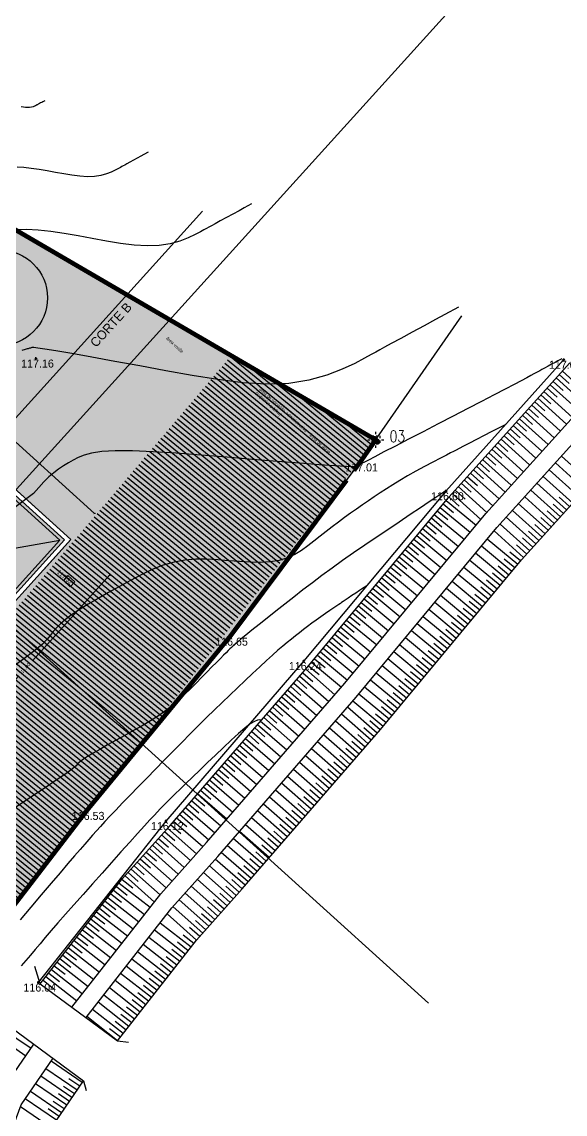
# Model space of a CAD drawing. Extents: x -196763 to -87623, y -65703 to -55832.
# Drawn here: x -87717.51 to -87693.76, y -65540.41 to -65492.65 of the extents above; entities that cross this region are included whole.
import ezdxf
from ezdxf.enums import TextEntityAlignment as Align

# ---------------------------------------------------------------- set-up
doc = ezdxf.new("R2010")
doc.units = 0
doc.header["$MEASUREMENT"] = 0
doc.header["$PDMODE"] = 34
doc.header["$PDSIZE"] = 0.05
doc.linetypes.add('ACAD_ISO04W100', pattern=[30, 24, -3, 0, -3])
doc.linetypes.add('DASHED', pattern=[70, 50, -20])
for name, color, linetype in [('.Legendas', 7, 'Continuous'), ('0_coordinates', 1, 'Continuous'), ('0_PROP.aux.cotas', 30, 'Continuous'), ('0_pROP.aux.legenda', 7, 'Continuous'), ('0_PROP.corte', 10, 'Continuous'), ('0_PROP.trama', 251, 'Continuous'), ('0_PROP.vista1', 251, 'Continuous'), ('0_PROP.vista4', 140, 'Continuous'), ('0_PROPfinal', 4, 'Continuous'), ('0_tramas piso0', 7, 'Continuous'), ('CV', 8, 'Continuous'), ('CVD', 6, 'Continuous'), ('LEVTP_BERMA', 6, 'Continuous'), ('LEVTP_MURO', 1, 'Continuous'), ('LEVTP_RIBEIRA', 8, 'Continuous'), ('POINTS', 2, 'Continuous'), ('Z', 1, 'Continuous')]:
    doc.layers.add(name, color=color, linetype=linetype)
doc.layers.add('0_Limites_Terreno', color=30, linetype='DASHED', lineweight=35)
doc.styles.add('coordinates', font='romans', dxfattribs={"width": 0.8})
doc.styles.add('creativespace', font='GOTHIC.TTF')
doc.dimstyles.new('creativespace', dxfattribs={"dimtxt": 0.15, "dimasz": 0.05, "dimexe": 0.05, "dimexo": 0.05, "dimgap": 0.2, "dimtad": 0, "dimtoh": 1, "dimzin": 1, "dimtxsty": 'creativespace', "dimblk": 'OBLIQUE', "dimcen": 0, "dimclrd": 251, "dimclre": 256, "dimclrt": 30, "dimazin": 3, "dimtfac": 1, "dimtmove": 0, "dimatfit": 3, "dimldrblk": 'OBLIQUE', "dimfxl": 1, "dimlwd": -1, "dimlwe": -1, "dimarcsym": 0})

# ---------------------------------------------------------------- blocks, each defined once
blk = doc.blocks.new('_Oblique')
at = {"color": 0, "linetype": 'ByBlock', "lineweight": -2}
blk.add_line((-0.5, -0.5), (0.5, 0.5), dxfattribs=at)
blk = doc.blocks.new('*D211')
at = {"layer": '0_PROP.aux.cotas', "color": 251, "transparency": 16777216}
for p, q in [((-87727.312, -65502.401), (-87721.152, -65507.975)), ((-87714.336, -65514.142), (-87720.496, -65508.568))]:
    blk.add_line(p, q, dxfattribs=at)
at = {"layer": 'DEFPOINTS', "color": 0, "transparency": 16777216}
for p in [(-87727.312, -65502.401), (-87714.336, -65514.142), (-87714.336, -65514.142)]:
    blk.add_point(p, dxfattribs=at)
at = {"layer": '0_PROP.aux.cotas', "color": 251, "transparency": 16777216, "xscale": 0.05, "yscale": 0.05, "zscale": 0.05}
for p, rotation in [((-87727.312, -65502.401), 137.856957847918), ((-87714.336, -65514.142), 317.856957847918)]:
    blk.add_blockref('_Oblique', p, dxfattribs=dict(at, rotation=rotation))
at = {"layer": '0_PROP.aux.cotas', "color": 30, "transparency": 16777216, "insert": (-87720.824, -65508.271), "char_height": 0.15, "attachment_point": 5, "rotation": 317.857, "style": 'creativespace'}
blk.add_mtext('17,50', dxfattribs=at)
blk = doc.blocks.new('*D213')
at = {"layer": '0_PROP.aux.cotas', "color": 251, "transparency": 16777216}
for p, q in [((-87713.661, -65516.833), (-87717.054, -65520.582)), ((-87721.041, -65524.988), (-87717.647, -65521.238))]:
    blk.add_line(p, q, dxfattribs=at)
at = {"layer": 'DEFPOINTS', "color": 0, "transparency": 16777216}
for p in [(-87713.661, -65516.833), (-87721.041, -65524.988), (-87721.041, -65524.988)]:
    blk.add_point(p, dxfattribs=at)
at = {"layer": '0_PROP.aux.cotas', "color": 251, "transparency": 16777216, "xscale": 0.05, "yscale": 0.05, "zscale": 0.05}
for p, rotation in [((-87713.661, -65516.833), 47.85695784791795), ((-87721.041, -65524.988), 227.856957847918)]:
    blk.add_blockref('_Oblique', p, dxfattribs=dict(at, rotation=rotation))
at = {"layer": '0_PROP.aux.cotas', "color": 30, "transparency": 16777216, "insert": (-87717.351, -65520.91), "char_height": 0.15, "attachment_point": 5, "rotation": 47.857, "style": 'creativespace'}
blk.add_mtext('11,00', dxfattribs=at)
blk = doc.blocks.new('mk_02')
at = {"linetype": 'ACAD_ISO04W100', "ltscale": 0.001}
for points in [[(-0.25, 0.25), (0, 0.25), (0, 0), (-0.25, 0)], [(0.25, -0.25), (0, -0.25), (0, 0), (0.25, 0)]]:
    blk.add_hatch(color=9, dxfattribs=at).paths.add_polyline_path(points)
for p, q in [((-0.5, 0), (0.5, 0)), ((-0.25, 0.25), (0.25, 0.25)), ((-0.25, 0.25), (-0.25, -0.25)), ((0, -0.5), (0, 0.5)), ((0.25, 0.25), (0.25, -0.25)), ((-0.25, -0.25), (0.25, -0.25))]:
    blk.add_line(p, q, dxfattribs=at)

msp = doc.modelspace()

# ---------------------------------------------------------------- hatches: boundary and pattern name
at = {"layer": '0_PROP.trama', "linetype": 'Continuous', "transparency": 33554523}
h = msp.add_hatch(dxfattribs=at)
h.set_pattern_fill('ANSI36', scale=0.2, angle=90)
h.set_pattern_definition([(92.856958, (-87993.432527, -65789.233582), (-0.0271495435, 0.0424495558), [0.0625, -0.0125, 0, -0.0125])])
h.paths.add_polyline_path([(-87715.678, -65515.28), (-87718.485, -65512.739), (-87721.244, -65514.226), (-87720.907, -65514.531), (-87721.78, -65515.495), (-87722.744, -65514.622), (-87721.871, -65513.659), (-87721.244, -65514.226), (-87718.485, -65512.739), (-87728.333, -65503.827), (-87733.768, -65509.833), (-87726.067, -65516.802), (-87724.717, -65516.874), (-87724.753, -65516.842), (-87723.88, -65515.878), (-87722.916, -65516.751), (-87723.789, -65517.715), (-87724.717, -65516.874), (-87726.067, -65516.802), (-87725.775, -65517.066), (-87727.452, -65518.919), (-87722.766, -65523.159)])

# ---------------------------------------------------------------- linework, layer by layer
at = {"layer": '0_Limites_Terreno', "ltscale": 0.02, "const_width": 0.2, "flags": 128}
msp.add_lwpolyline([(-87714.683, -65527.143), (-87708.414, -65519.526), (-87702.728, -65511.908), (-87702.047, -65510.928), (-87733.16, -65492.785), (-87757.787, -65524.906), (-87758.677, -65526.021), (-87754.184, -65530.984), (-87752.212, -65533.617), (-87749.225, -65537.03), (-87746.751, -65539.321), (-87744.372, -65541.245), (-87739.479, -65544.765), (-87733.993, -65548.35), (-87732.689, -65549.202), (-87731.442, -65548.788), (-87729.07, -65546.073), (-87725.06, -65541.472), (-87720.474, -65534.69)], close=True, dxfattribs=at)
at = {"layer": '0_PROP.aux.cotas'}
msp.add_lwpolyline([(-87715.502, -65516.855), (-87715.699, -65517.073), (-87715.402, -65517.348), (-87715.204, -65517.13)], close=True, dxfattribs=at)
at = {"layer": '0_PROP.corte'}
msp.add_lwpolyline([(-87716.54, -65516.577), (-87715.372, -65515.287), (-87718.997, -65512.006)], dxfattribs=at)
at = {"layer": '0_PROP.vista1', "linetype": 'Continuous'}
msp.add_lwpolyline([(-87728.347, -65503.545), (-87715.372, -65515.287), (-87722.752, -65523.442), (-87727.734, -65518.933), (-87726.058, -65517.08), (-87734.05, -65509.847), (-87728.347, -65503.545)], dxfattribs=at)
at = {"layer": '0_PROP.vista4', "linetype": 'Continuous'}
msp.add_line((-87725.579, -65517.056), (-87715.851, -65515.311), dxfattribs=at)
for points in [[(-87728.333, -65503.827), (-87715.655, -65515.301), (-87722.766, -65523.159), (-87727.452, -65518.919), (-87725.775, -65517.066), (-87733.768, -65509.833)], [(-87728.323, -65504.024), (-87715.851, -65515.311), (-87722.776, -65522.963), (-87727.256, -65518.909), (-87725.579, -65517.056), (-87733.571, -65509.823)]]:
    msp.add_lwpolyline(points, close=True, dxfattribs=at)
at = {"layer": 'CV', "linetype": 'Continuous'}
for points in [[(-87711.993, -65498.357, 0), (-87712.179, -65498.458, 0), (-87712.31, -65498.529, 0), (-87712.468, -65498.615, 0), (-87712.635, -65498.706, 0), (-87712.792, -65498.792, 0), (-87712.923, -65498.863, 0), (-87712.923, -65498.863, 0), (-87713.016, -65498.913, 0), (-87713.081, -65498.949, 0), (-87713.138, -65498.979, 0), (-87713.203, -65499.015, 0), (-87713.295, -65499.065, 0), (-87713.295, -65499.065, 0), (-87713.429, -65499.136, 0), (-87713.603, -65499.219, 0), (-87713.816, -65499.301, 0), (-87714.063, -65499.37, 0), (-87714.342, -65499.414, 0), (-87714.342, -65499.414, 0), (-87714.649, -65499.424, 0), (-87714.977, -65499.404, 0), (-87715.323, -65499.361, 0), (-87715.68, -65499.303, 0), (-87716.042, -65499.238, 0), (-87716.042, -65499.238, 0), (-87716.405, -65499.172, 0), (-87716.76, -65499.112, 0), (-87717.101, -65499.061, 0), (-87717.422, -65499.025, 0), (-87717.715, -65499.009, 0)], [(-87707.472, -65500.613, 0), (-87707.792, -65500.787, 0), (-87708.017, -65500.909, 0), (-87708.288, -65501.057, 0), (-87708.575, -65501.212, 0), (-87708.846, -65501.36, 0), (-87709.071, -65501.482, 0), (-87709.071, -65501.482, 0), (-87709.23, -65501.569, 0), (-87709.342, -65501.63, 0), (-87709.439, -65501.683, 0), (-87709.552, -65501.744, 0), (-87709.711, -65501.83, 0), (-87709.711, -65501.83, 0), (-87709.94, -65501.952, 0), (-87710.24, -65502.094, 0), (-87710.606, -65502.235, 0), (-87711.031, -65502.355, 0), (-87711.51, -65502.43, 0), (-87711.51, -65502.43, 0), (-87712.037, -65502.447, 0), (-87712.603, -65502.413, 0), (-87713.197, -65502.339, 0), (-87713.81, -65502.24, 0), (-87714.434, -65502.128, 0), (-87714.434, -65502.128, 0), (-87715.056, -65502.015, 0), (-87715.667, -65501.91, 0), (-87716.254, -65501.823, 0), (-87716.805, -65501.761, 0), (-87717.309, -65501.734, 0), (-87717.309, -65501.734, 0), (-87717.756, -65501.747, 0)], [(-87702.437, -65517.304, 0), (-87702.625, -65517.43, 0), (-87702.757, -65517.518, 0), (-87702.916, -65517.625, 0), (-87703.084, -65517.738, 0), (-87703.243, -65517.845, 0), (-87703.375, -65517.934, 0), (-87703.375, -65517.934, 0), (-87703.468, -65517.996, 0), (-87703.534, -65518.041, 0), (-87703.591, -65518.079, 0), (-87703.657, -65518.123, 0), (-87703.75, -65518.186, 0), (-87703.75, -65518.186, 0), (-87703.883, -65518.275, 0), (-87704.051, -65518.389, 0), (-87704.241, -65518.519, 0), (-87704.443, -65518.659, 0), (-87704.645, -65518.804, 0), (-87704.645, -65518.804, 0), (-87704.84, -65518.946, 0), (-87705.026, -65519.087, 0), (-87705.206, -65519.225, 0), (-87705.383, -65519.363, 0), (-87705.557, -65519.5, 0), (-87705.557, -65519.5, 0), (-87705.731, -65519.638, 0), (-87705.913, -65519.783, 0), (-87706.106, -65519.943, 0), (-87706.319, -65520.124, 0), (-87706.557, -65520.334, 0), (-87706.557, -65520.334, 0), (-87706.825, -65520.578, 0), (-87707.118, -65520.851, 0), (-87707.431, -65521.146, 0), (-87707.755, -65521.455, 0), (-87708.087, -65521.771, 0), (-87708.087, -65521.771, 0), (-87708.419, -65522.089, 0), (-87708.754, -65522.41, 0), (-87709.093, -65522.737, 0), (-87709.438, -65523.073, 0), (-87709.791, -65523.421, 0), (-87709.791, -65523.421, 0), (-87710.155, -65523.783, 0), (-87710.526, -65524.157, 0), (-87710.904, -65524.54, 0), (-87711.286, -65524.929, 0), (-87711.67, -65525.321, 0), (-87711.67, -65525.321, 0), (-87712.053, -65525.712, 0), (-87712.428, -65526.095, 0), (-87712.784, -65526.462, 0), (-87713.115, -65526.803, 0), (-87713.41, -65527.111, 0), (-87713.41, -65527.111, 0), (-87713.665, -65527.381, 0), (-87713.884, -65527.618, 0), (-87714.077, -65527.83, 0), (-87714.252, -65528.025, 0), (-87714.419, -65528.212, 0), (-87714.419, -65528.212, 0), (-87714.586, -65528.4, 0), (-87714.766, -65528.602, 0), (-87714.969, -65528.834, 0), (-87715.209, -65529.111, 0), (-87715.497, -65529.447, 0), (-87715.497, -65529.447, 0), (-87715.841, -65529.851, 0), (-87716.234, -65530.314, 0), (-87716.664, -65530.822, 0), (-87717.117, -65531.359, 0), (-87717.583, -65531.911, 0)], [(-87707.05, -65523.194, 0), (-87707.06, -65523.189, 0), (-87707.123, -65523.174, 0), (-87707.216, -65523.184, 0), (-87707.349, -65523.235, 0), (-87707.53, -65523.346, 0), (-87707.53, -65523.346, 0), (-87707.765, -65523.527, 0), (-87708.045, -65523.768, 0), (-87708.36, -65524.056, 0), (-87708.697, -65524.373, 0), (-87709.046, -65524.706, 0), (-87709.046, -65524.706, 0), (-87709.395, -65525.039, 0), (-87709.735, -65525.364, 0), (-87710.055, -65525.671, 0), (-87710.346, -65525.951, 0), (-87710.599, -65526.195, 0), (-87710.599, -65526.195, 0), (-87710.807, -65526.398, 0), (-87710.976, -65526.565, 0), (-87711.117, -65526.706, 0), (-87711.238, -65526.829, 0), (-87711.349, -65526.942, 0), (-87711.349, -65526.942, 0), (-87711.461, -65527.057, 0), (-87711.586, -65527.186, 0), (-87711.735, -65527.344, 0), (-87711.922, -65527.545, 0), (-87712.159, -65527.805, 0), (-87712.159, -65527.805, 0), (-87712.454, -65528.131, 0), (-87712.799, -65528.516, 0), (-87713.181, -65528.944, 0), (-87713.589, -65529.401, 0), (-87714.009, -65529.872, 0), (-87714.009, -65529.872, 0), (-87714.429, -65530.345, 0), (-87714.841, -65530.808, 0), (-87715.235, -65531.252, 0), (-87715.604, -65531.669, 0), (-87715.937, -65532.048, 0), (-87715.937, -65532.048, 0), (-87716.23, -65532.385, 0), (-87716.488, -65532.684, 0), (-87716.72, -65532.956, 0), (-87716.934, -65533.209, 0), (-87717.14, -65533.453, 0), (-87717.14, -65533.453, 0), (-87717.343, -65533.694, 0), (-87717.543, -65533.929, 0)]]:
    msp.add_polyline3d(points, dxfattribs=at)
at = {"layer": 'CVD', "linetype": 'Continuous'}
msp.add_polyline3d([(-87716.515, -65496.101, 0), (-87716.567, -65496.13, 0), (-87716.604, -65496.15, 0), (-87716.648, -65496.174, 0), (-87716.695, -65496.199, 0), (-87716.739, -65496.223, 0), (-87716.776, -65496.243, 0), (-87716.776, -65496.243, 0), (-87716.802, -65496.257, 0), (-87716.82, -65496.267, 0), (-87716.836, -65496.276, 0), (-87716.854, -65496.286, 0), (-87716.88, -65496.3, 0), (-87716.88, -65496.3, 0), (-87716.917, -65496.32, 0), (-87716.967, -65496.343, 0), (-87717.026, -65496.366, 0), (-87717.096, -65496.386, 0), (-87717.174, -65496.398, 0), (-87717.174, -65496.398, 0), (-87717.26, -65496.401, 0), (-87717.352, -65496.395, 0), (-87717.449, -65496.383, 0), (-87717.549, -65496.367, 0)], dxfattribs=at)
msp.add_polyline3d([(-87716.515, -65496.101, 0), (-87716.567, -65496.13, 0), (-87716.604, -65496.15, 0), (-87716.648, -65496.174, 0), (-87716.695, -65496.199, 0), (-87716.739, -65496.223, 0), (-87716.776, -65496.243, 0), (-87716.776, -65496.243, 0), (-87716.802, -65496.257, 0), (-87716.82, -65496.267, 0), (-87716.836, -65496.276, 0), (-87716.854, -65496.286, 0), (-87716.88, -65496.3, 0), (-87716.88, -65496.3, 0), (-87716.917, -65496.32, 0), (-87716.967, -65496.343, 0), (-87717.026, -65496.366, 0), (-87717.096, -65496.386, 0), (-87717.174, -65496.398, 0), (-87717.174, -65496.398, 0), (-87717.26, -65496.401, 0), (-87717.352, -65496.395, 0), (-87717.449, -65496.383, 0), (-87717.549, -65496.367, 0)], dxfattribs=at)
at = {"layer": 'LEVTP_BERMA', "linetype": 'Continuous'}
for p, q in [((-87693.825, -65507.422), (-87698.974, -65513.169)), ((-87714.683, -65527.143), (-87708.414, -65519.526)), ((-87705.192, -65520.592), (-87711.221, -65527.591)), ((-87720.474, -65534.69), (-87714.683, -65527.143)), ((-87711.221, -65527.591), (-87716.796, -65534.648))]:
    msp.add_line(p, q, dxfattribs=at)
at = {"layer": 'LEVTP_MURO', "linetype": 'Continuous'}
for p, q in [((-87716.712, -65534.709), (-87716.942, -65533.956)), ((-87716.712, -65534.709), (-87713.328, -65537.2)), ((-87718.278, -65536.397), (-87714.819, -65538.943)), ((-87713.328, -65537.2), (-87712.854, -65537.254)), ((-87714.819, -65538.943), (-87714.705, -65539.367))]:
    msp.add_line(p, q, dxfattribs=at)
msp.add_circle((-87718.476, -65504.718, 117.582), 2.085, dxfattribs=at)
at = {"layer": 'LEVTP_RIBEIRA', "linetype": 'Continuous'}
for points in [[(-87693.887, -65507.926), (-87692.636, -65509.054)], [(-87694.423, -65508.52), (-87693.172, -65509.648)], [(-87694.289, -65508.371), (-87693.851, -65508.766)], [(-87694.155, -65508.223), (-87692.904, -65509.351)], [(-87694.021, -65508.074), (-87693.583, -65508.469)], [(-87694.825, -65508.965), (-87694.387, -65509.36)], [(-87694.691, -65508.816), (-87693.44, -65509.945)], [(-87694.557, -65508.668), (-87694.119, -65509.063)], [(-87695.227, -65509.41), (-87693.976, -65510.539)], [(-87695.093, -65509.262), (-87694.655, -65509.657)], [(-87694.959, -65509.113), (-87693.708, -65510.242)], [(-87695.629, -65509.856), (-87695.191, -65510.251)], [(-87695.495, -65509.707), (-87694.244, -65510.836)], [(-87695.361, -65509.559), (-87694.923, -65509.954)], [(-87696.031, -65510.301), (-87694.78, -65511.43)], [(-87695.897, -65510.153), (-87695.459, -65510.548)], [(-87695.763, -65510.004), (-87694.512, -65511.133)], [(-87696.567, -65510.895), (-87695.316, -65512.024)], [(-87696.433, -65510.747), (-87695.995, -65511.142)], [(-87696.299, -65510.598), (-87695.048, -65511.727)], [(-87696.165, -65510.45), (-87695.727, -65510.845)], [(-87696.969, -65511.341), (-87696.531, -65511.736)], [(-87696.835, -65511.192), (-87695.584, -65512.321)], [(-87696.701, -65511.044), (-87696.263, -65511.439)], [(-87697.371, -65511.786), (-87696.119, -65512.915)], [(-87697.237, -65511.638), (-87696.799, -65512.033)], [(-87697.103, -65511.489), (-87695.852, -65512.618)], [(-87692.632, -65512.805), (-87693.924, -65511.639)], [(-87697.773, -65512.232), (-87697.335, -65512.627)], [(-87697.639, -65512.083), (-87696.387, -65513.212)], [(-87697.505, -65511.935), (-87697.067, -65512.33)], [(-87693.168, -65513.399), (-87694.46, -65512.233)], [(-87692.9, -65513.102), (-87694.192, -65511.936)], [(-87698.308, -65512.826), (-87697.871, -65513.221)], [(-87698.175, -65512.677), (-87696.923, -65513.806)], [(-87698.041, -65512.529), (-87697.603, -65512.924)], [(-87697.907, -65512.38), (-87696.655, -65513.509)], [(-87693.704, -65513.993), (-87694.996, -65512.827)], [(-87693.436, -65513.696), (-87694.728, -65512.53)], [(-87698.71, -65513.271), (-87697.449, -65514.409)], [(-87698.576, -65513.123), (-87698.137, -65513.519)], [(-87698.442, -65512.974), (-87697.191, -65514.103)], [(-87693.972, -65514.289), (-87695.264, -65513.124)], [(-87699.1, -65513.727), (-87698.641, -65514.108)], [(-87698.973, -65513.573), (-87697.66, -65514.663)], [(-87698.844, -65513.42), (-87698.401, -65513.82)], [(-87694.508, -65514.883), (-87695.8, -65513.718)], [(-87694.24, -65514.586), (-87695.532, -65513.421)], [(-87693.838, -65514.141), (-87694.29, -65513.733)], [(-87693.57, -65513.844), (-87694.022, -65513.436)], [(-87699.484, -65514.189), (-87698.171, -65515.279)], [(-87699.356, -65514.035), (-87698.896, -65514.416)], [(-87699.228, -65513.881), (-87697.915, -65514.971)], [(-87694.776, -65515.18), (-87696.068, -65514.015)], [(-87694.106, -65514.438), (-87694.558, -65514.03)], [(-87699.867, -65514.65), (-87699.407, -65515.032)], [(-87699.739, -65514.496), (-87698.426, -65515.586)], [(-87699.611, -65514.343), (-87699.152, -65514.724)], [(-87695.312, -65515.774), (-87696.604, -65514.609)], [(-87695.044, -65515.477), (-87696.336, -65514.312)], [(-87694.642, -65515.032), (-87695.094, -65514.624)], [(-87694.374, -65514.735), (-87694.826, -65514.327)], [(-87700.25, -65515.112), (-87698.937, -65516.202)], [(-87700.122, -65514.958), (-87699.663, -65515.34)], [(-87699.995, -65514.804), (-87698.682, -65515.894)], [(-87695.58, -65516.071), (-87696.866, -65514.911)], [(-87694.91, -65515.329), (-87695.362, -65514.921)], [(-87700.633, -65515.574), (-87700.174, -65515.955)], [(-87700.506, -65515.42), (-87699.193, -65516.51)], [(-87700.378, -65515.266), (-87699.918, -65515.647)], [(-87696.096, -65516.683), (-87697.422, -65515.582)], [(-87695.84, -65516.375), (-87697.167, -65515.274)], [(-87695.446, -65515.923), (-87695.898, -65515.515)], [(-87695.178, -65515.626), (-87695.63, -65515.218)], [(-87701.017, -65516.035), (-87699.704, -65517.125)], [(-87700.889, -65515.881), (-87700.429, -65516.263)], [(-87700.761, -65515.727), (-87699.448, -65516.817)], [(-87696.351, -65516.991), (-87697.678, -65515.889)], [(-87695.968, -65516.529), (-87696.432, -65516.144)], [(-87695.712, -65516.221), (-87696.177, -65515.836)], [(-87701.4, -65516.497), (-87700.94, -65516.878)], [(-87701.272, -65516.343), (-87699.959, -65517.433)], [(-87701.144, -65516.189), (-87700.685, -65516.571)], [(-87696.862, -65517.606), (-87698.189, -65516.505)], [(-87696.607, -65517.298), (-87697.933, -65516.197)], [(-87696.223, -65516.837), (-87696.688, -65516.451)], [(-87701.911, -65517.112), (-87701.451, -65517.494)], [(-87701.783, -65516.959), (-87700.47, -65518.048)], [(-87701.655, -65516.805), (-87701.196, -65517.186)], [(-87701.528, -65516.651), (-87700.215, -65517.741)], [(-87697.373, -65518.222), (-87698.7, -65517.12)], [(-87697.118, -65517.914), (-87698.444, -65516.813)], [(-87696.734, -65517.452), (-87697.199, -65517.067)], [(-87696.479, -65517.145), (-87696.943, -65516.759)], [(-87702.294, -65517.574), (-87700.981, -65518.664)], [(-87702.166, -65517.42), (-87701.707, -65517.802)], [(-87702.039, -65517.266), (-87700.726, -65518.356)], [(-87697.629, -65518.53), (-87698.955, -65517.428)], [(-87696.99, -65517.76), (-87697.454, -65517.375)], [(-87702.677, -65518.036), (-87702.218, -65518.417)], [(-87702.55, -65517.882), (-87701.237, -65518.972)], [(-87702.422, -65517.728), (-87701.962, -65518.109)], [(-87698.14, -65519.145), (-87699.466, -65518.044)], [(-87697.884, -65518.837), (-87699.211, -65517.736)], [(-87697.501, -65518.376), (-87697.965, -65517.99)], [(-87697.245, -65518.068), (-87697.71, -65517.682)], [(-87703.061, -65518.497), (-87701.748, -65519.587)], [(-87702.933, -65518.343), (-87702.473, -65518.725)], [(-87702.805, -65518.19), (-87701.492, -65519.28)], [(-87698.395, -65519.453), (-87699.722, -65518.351)], [(-87697.756, -65518.683), (-87698.221, -65518.298)], [(-87703.444, -65518.959), (-87702.984, -65519.34)], [(-87703.316, -65518.805), (-87702.003, -65519.895)], [(-87703.188, -65518.651), (-87702.729, -65519.033)], [(-87698.906, -65520.068), (-87700.233, -65518.967)], [(-87698.651, -65519.761), (-87699.977, -65518.659)], [(-87698.267, -65519.299), (-87698.732, -65518.913)], [(-87698.012, -65518.991), (-87698.476, -65518.606)], [(-87703.827, -65519.421), (-87702.514, -65520.511)], [(-87703.699, -65519.267), (-87703.24, -65519.648)], [(-87703.572, -65519.113), (-87702.259, -65520.203)], [(-87699.162, -65520.376), (-87700.488, -65519.275)], [(-87698.523, -65519.607), (-87698.987, -65519.221)], [(-87704.21, -65519.882), (-87703.751, -65520.264)], [(-87704.083, -65519.728), (-87702.77, -65520.818)], [(-87703.955, -65519.575), (-87703.495, -65519.956)], [(-87699.673, -65520.992), (-87700.999, -65519.89)], [(-87699.417, -65520.684), (-87700.744, -65519.583)], [(-87699.034, -65520.222), (-87699.498, -65519.837)], [(-87698.778, -65519.914), (-87699.243, -65519.529)], [(-87704.594, -65520.344), (-87703.281, -65521.434)], [(-87704.466, -65520.19), (-87704.006, -65520.572)], [(-87704.338, -65520.036), (-87703.025, -65521.126)], [(-87699.928, -65521.299), (-87701.255, -65520.198)], [(-87699.545, -65520.838), (-87700.009, -65520.452)], [(-87699.289, -65520.53), (-87699.754, -65520.145)], [(-87704.977, -65520.806), (-87704.52, -65521.185)], [(-87704.849, -65520.652), (-87703.54, -65521.738)], [(-87704.721, -65520.498), (-87704.262, -65520.879)], [(-87700.439, -65521.915), (-87701.766, -65520.814)], [(-87700.184, -65521.607), (-87701.51, -65520.506)], [(-87699.8, -65521.146), (-87700.265, -65520.76)], [(-87705.5, -65521.411), (-87705.053, -65521.8)], [(-87705.369, -65521.26), (-87704.09, -65522.371)], [(-87705.238, -65521.109), (-87704.79, -65521.498)], [(-87705.107, -65520.958), (-87703.828, -65522.069)], [(-87700.695, -65522.223), (-87702.021, -65521.121)], [(-87700.311, -65521.761), (-87700.776, -65521.376)], [(-87700.056, -65521.453), (-87700.52, -65521.068)], [(-87705.894, -65521.864), (-87704.615, -65522.975)], [(-87705.763, -65521.713), (-87705.315, -65522.102)], [(-87705.631, -65521.562), (-87704.353, -65522.673)], [(-87701.206, -65522.838), (-87702.532, -65521.737)], [(-87700.95, -65522.53), (-87702.277, -65521.429)], [(-87700.567, -65522.069), (-87701.031, -65521.683)], [(-87706.287, -65522.316), (-87705.84, -65522.705)], [(-87706.156, -65522.165), (-87704.878, -65523.277)], [(-87706.025, -65522.014), (-87705.577, -65522.403)], [(-87701.717, -65523.454), (-87703.047, -65522.349)], [(-87701.461, -65523.146), (-87702.788, -65522.045)], [(-87701.078, -65522.684), (-87701.542, -65522.299)], [(-87700.822, -65522.377), (-87701.287, -65521.991)], [(-87706.681, -65522.769), (-87705.402, -65523.881)], [(-87706.55, -65522.618), (-87706.102, -65523.007)], [(-87706.419, -65522.467), (-87705.14, -65523.579)], [(-87701.976, -65523.758), (-87703.284, -65522.621)], [(-87701.333, -65522.992), (-87701.798, -65522.607)], [(-87707.075, -65523.222), (-87706.627, -65523.611)], [(-87706.943, -65523.071), (-87705.665, -65524.183)], [(-87706.812, -65522.92), (-87706.365, -65523.309)], [(-87702.501, -65524.362), (-87703.809, -65523.225)], [(-87702.238, -65524.06), (-87703.546, -65522.923)], [(-87701.845, -65523.607), (-87702.302, -65523.21)], [(-87701.589, -65523.3), (-87702.053, -65522.914)], [(-87707.468, -65523.675), (-87706.19, -65524.786)], [(-87707.337, -65523.524), (-87706.89, -65523.913)], [(-87707.206, -65523.373), (-87705.927, -65524.484)], [(-87702.763, -65524.664), (-87704.071, -65523.527)], [(-87702.107, -65523.909), (-87702.565, -65523.511)], [(-87707.993, -65524.279), (-87706.714, -65525.39)], [(-87707.862, -65524.128), (-87707.414, -65524.517)], [(-87707.731, -65523.977), (-87706.452, -65525.088)], [(-87707.599, -65523.826), (-87707.152, -65524.215)], [(-87703.288, -65525.268), (-87704.596, -65524.131)], [(-87703.026, -65524.966), (-87704.333, -65523.829)], [(-87702.632, -65524.513), (-87703.09, -65524.115)], [(-87702.37, -65524.211), (-87702.827, -65523.813)], [(-87708.387, -65524.731), (-87707.939, -65525.12)], [(-87708.256, -65524.581), (-87706.977, -65525.692)], [(-87708.124, -65524.43), (-87707.677, -65524.819)], [(-87703.813, -65525.872), (-87705.121, -65524.735)], [(-87703.55, -65525.57), (-87704.858, -65524.433)], [(-87703.157, -65525.117), (-87703.615, -65524.719)], [(-87702.894, -65524.815), (-87703.352, -65524.417)], [(-87708.78, -65525.184), (-87707.502, -65526.296)], [(-87708.649, -65525.033), (-87708.202, -65525.422)], [(-87708.518, -65524.882), (-87707.239, -65525.994)], [(-87704.075, -65526.173), (-87705.383, -65525.037)], [(-87703.419, -65525.419), (-87703.877, -65525.021)], [(-87709.174, -65525.637), (-87708.726, -65526.026)], [(-87709.043, -65525.486), (-87707.764, -65526.598)], [(-87708.912, -65525.335), (-87708.464, -65525.724)], [(-87704.6, -65526.777), (-87705.908, -65525.64)], [(-87704.338, -65526.475), (-87705.646, -65525.338)], [(-87703.944, -65526.023), (-87704.402, -65525.625)], [(-87703.682, -65525.721), (-87704.139, -65525.323)], [(-87709.568, -65526.09), (-87708.289, -65527.201)], [(-87709.436, -65525.939), (-87708.989, -65526.328)], [(-87709.305, -65525.788), (-87708.027, -65526.9)], [(-87704.863, -65527.079), (-87706.17, -65525.942)], [(-87704.206, -65526.324), (-87704.664, -65525.927)], [(-87709.961, -65526.543), (-87709.514, -65526.932)], [(-87709.83, -65526.392), (-87708.551, -65527.503)], [(-87709.699, -65526.241), (-87709.251, -65526.63)], [(-87705.387, -65527.683), (-87706.695, -65526.546)], [(-87705.125, -65527.381), (-87706.433, -65526.244)], [(-87704.731, -65526.928), (-87705.189, -65526.53)], [(-87704.469, -65526.626), (-87704.927, -65526.228)], [(-87710.486, -65527.147), (-87710.039, -65527.536)], [(-87710.355, -65526.996), (-87709.076, -65528.107)], [(-87710.224, -65526.845), (-87709.776, -65527.234)], [(-87710.092, -65526.694), (-87708.814, -65527.805)], [(-87705.912, -65528.287), (-87707.22, -65527.15)], [(-87705.65, -65527.985), (-87706.958, -65526.848)], [(-87705.256, -65527.532), (-87705.714, -65527.134)], [(-87704.994, -65527.23), (-87705.451, -65526.832)], [(-87710.88, -65527.599), (-87709.603, -65528.709)], [(-87710.748, -65527.448), (-87710.301, -65527.837)], [(-87710.617, -65527.298), (-87709.339, -65528.409)], [(-87706.175, -65528.589), (-87707.482, -65527.452)], [(-87705.519, -65527.834), (-87705.976, -65527.436)], [(-87711.276, -65528.05), (-87710.834, -65528.442)], [(-87711.143, -65527.9), (-87709.881, -65529.022)], [(-87711.011, -65527.75), (-87710.565, -65528.138)], [(-87706.699, -65529.192), (-87708.007, -65528.056)], [(-87706.437, -65528.89), (-87707.745, -65527.754)], [(-87706.043, -65528.438), (-87706.501, -65528.04)], [(-87705.781, -65528.136), (-87706.239, -65527.738)], [(-87711.675, -65528.498), (-87710.412, -65529.62)], [(-87711.542, -65528.349), (-87711.1, -65528.741)], [(-87711.409, -65528.199), (-87710.147, -65529.321)], [(-87706.962, -65529.494), (-87708.27, -65528.357)], [(-87706.306, -65528.74), (-87706.764, -65528.342)], [(-87712.073, -65528.947), (-87711.631, -65529.339)], [(-87711.94, -65528.797), (-87710.678, -65529.919)], [(-87711.808, -65528.648), (-87711.366, -65529.04)], [(-87707.487, -65530.098), (-87708.795, -65528.961)], [(-87707.224, -65529.796), (-87708.532, -65528.659)], [(-87706.831, -65529.343), (-87707.288, -65528.945)], [(-87706.568, -65529.041), (-87707.026, -65528.644)], [(-87712.472, -65529.395), (-87711.209, -65530.517)], [(-87712.339, -65529.246), (-87711.897, -65529.638)], [(-87712.206, -65529.096), (-87710.944, -65530.218)], [(-87707.749, -65530.4), (-87709.058, -65529.262)], [(-87707.093, -65529.645), (-87707.551, -65529.247)], [(-87713.003, -65529.993), (-87711.72, -65531.134)], [(-87712.87, -65529.844), (-87712.424, -65530.24)], [(-87712.738, -65529.694), (-87711.473, -65530.818)], [(-87712.605, -65529.545), (-87712.163, -65529.937)], [(-87708.279, -65530.999), (-87709.577, -65529.846)], [(-87708.013, -65530.7), (-87709.311, -65529.547)], [(-87707.618, -65530.249), (-87708.076, -65529.851)], [(-87707.355, -65529.947), (-87707.813, -65529.549)], [(-87713.381, -65530.459), (-87712.906, -65530.831)], [(-87713.257, -65530.302), (-87711.901, -65531.365)], [(-87713.134, -65530.144), (-87712.659, -65530.517)], [(-87708.81, -65531.597), (-87710.108, -65530.444)], [(-87708.544, -65531.298), (-87709.843, -65530.145)], [(-87708.146, -65530.85), (-87708.6, -65530.446)], [(-87707.88, -65530.551), (-87708.339, -65530.152)], [(-87713.751, -65530.931), (-87712.395, -65531.995)], [(-87713.628, -65530.774), (-87713.153, -65531.146)], [(-87713.504, -65530.617), (-87712.148, -65531.68)], [(-87709.076, -65531.896), (-87710.374, -65530.743)], [(-87708.412, -65531.149), (-87708.866, -65530.745)], [(-87714.121, -65531.404), (-87713.647, -65531.776)], [(-87713.998, -65531.246), (-87712.642, -65532.309)], [(-87713.874, -65531.089), (-87713.4, -65531.461)], [(-87709.607, -65532.495), (-87710.906, -65531.341)], [(-87709.342, -65532.195), (-87710.64, -65531.042)], [(-87708.943, -65531.747), (-87709.397, -65531.343)], [(-87708.677, -65531.448), (-87709.132, -65531.044)], [(-87714.491, -65531.876), (-87713.135, -65532.939)], [(-87714.368, -65531.718), (-87713.893, -65532.091)], [(-87714.245, -65531.561), (-87712.888, -65532.624)], [(-87709.873, -65532.794), (-87711.156, -65531.653)], [(-87709.209, -65532.046), (-87709.663, -65531.642)], [(-87714.862, -65532.348), (-87714.387, -65532.72)], [(-87714.738, -65532.191), (-87713.382, -65533.254)], [(-87714.615, -65532.033), (-87714.14, -65532.405)], [(-87710.367, -65533.423), (-87711.715, -65532.366)], [(-87710.12, -65533.108), (-87711.468, -65532.051)], [(-87709.74, -65532.644), (-87710.192, -65532.242)], [(-87709.474, -65532.345), (-87709.929, -65531.941)], [(-87715.232, -65532.82), (-87713.876, -65533.883)], [(-87715.108, -65532.663), (-87714.634, -65533.035)], [(-87714.985, -65532.505), (-87713.629, -65533.569)], [(-87710.614, -65533.737), (-87711.961, -65532.681)], [(-87709.997, -65532.95), (-87710.469, -65532.581)], [(-87715.602, -65533.293), (-87715.127, -65533.665)], [(-87715.478, -65533.135), (-87714.122, -65534.198)], [(-87715.355, -65532.978), (-87714.88, -65533.35)], [(-87711.107, -65534.367), (-87712.455, -65533.311)], [(-87710.861, -65534.052), (-87712.208, -65532.996)], [(-87710.491, -65533.58), (-87710.962, -65533.21)], [(-87710.244, -65533.265), (-87710.715, -65532.895)], [(-87715.972, -65533.765), (-87714.616, -65534.828)], [(-87715.849, -65533.607), (-87715.374, -65533.979)], [(-87715.725, -65533.45), (-87714.369, -65534.513)], [(-87711.354, -65534.682), (-87712.702, -65533.625)], [(-87710.984, -65534.21), (-87711.456, -65533.84)], [(-87710.737, -65533.895), (-87711.209, -65533.525)], [(-87716.342, -65534.237), (-87715.868, -65534.609)], [(-87716.219, -65534.08), (-87714.863, -65535.143)], [(-87716.095, -65533.922), (-87715.621, -65534.294)], [(-87711.848, -65535.311), (-87713.195, -65534.255)], [(-87711.601, -65534.997), (-87712.949, -65533.94)], [(-87711.231, -65534.524), (-87711.703, -65534.155)], [(-87716.589, -65534.552), (-87716.114, -65534.924)], [(-87716.466, -65534.394), (-87715.109, -65535.457)], [(-87712.095, -65535.626), (-87713.442, -65534.57)], [(-87711.724, -65535.154), (-87712.196, -65534.784)], [(-87711.478, -65534.839), (-87711.949, -65534.469)], [(-87712.588, -65536.256), (-87713.936, -65535.199)], [(-87712.341, -65535.941), (-87713.689, -65534.885)], [(-87711.971, -65535.469), (-87712.443, -65535.099)], [(-87712.835, -65536.571), (-87714.182, -65535.514)], [(-87712.465, -65536.098), (-87712.936, -65535.729)], [(-87712.218, -65535.784), (-87712.69, -65535.414)], [(-87713.328, -65537.2), (-87714.676, -65536.144)], [(-87713.082, -65536.885), (-87714.429, -65535.829)], [(-87712.712, -65536.413), (-87713.183, -65536.043)], [(-87718.355, -65536.674), (-87717.112, -65537.524)], [(-87713.205, -65537.043), (-87713.677, -65536.673)], [(-87712.958, -65536.728), (-87713.43, -65536.358)], [(-87718.581, -65537.004), (-87717.338, -65537.854)], [(-87714.872, -65539.021), (-87716.234, -65538.09)], [(-87715.098, -65539.351), (-87716.46, -65538.421)], [(-87715.55, -65540.012), (-87716.911, -65539.081)], [(-87715.324, -65539.681), (-87716.686, -65538.751)], [(-87714.985, -65539.186), (-87715.462, -65538.86)], [(-87715.775, -65540.342), (-87717.137, -65539.411)], [(-87715.437, -65539.847), (-87715.913, -65539.521)], [(-87715.211, -65539.516), (-87715.688, -65539.191)], [(-87716.001, -65540.672), (-87717.363, -65539.741)], [(-87715.662, -65540.177), (-87716.139, -65539.851)], [(-87716.227, -65541.002), (-87717.57, -65540.084)], [(-87715.888, -65540.507), (-87716.365, -65540.181)]]:
    msp.add_lwpolyline(points, dxfattribs=at)
at = {"layer": 'LEVTP_RIBEIRA', "color": 120, "linetype": 'Continuous', "elevation": 115.552}
for points in [[(-87728.994, -65561.95), (-87726.157, -65557.585), (-87723.39, -65552.681), (-87722.356, -65550.763), (-87720.512, -65545.159), (-87718.327, -65539.302), (-87716.99, -65537.345)], [(-87728.272, -65562.75), (-87725.367, -65558.281), (-87722.6, -65553.377), (-87721.567, -65551.459), (-87719.722, -65545.855), (-87717.538, -65539.998), (-87716.148, -65537.964)]]:
    msp.add_lwpolyline(points, dxfattribs=at)
at = {"layer": 'LEVTP_RIBEIRA', "color": 1, "linetype": 'Continuous', "elevation": 115.552}
msp.add_lwpolyline([(-87727.13, -65564.014), (-87724.067, -65559.301), (-87721.3, -65554.397), (-87720.267, -65552.48), (-87718.422, -65546.876), (-87716.238, -65541.019), (-87714.819, -65538.943)], dxfattribs=at)
at = {"layer": 'POINTS'}
for p in [(-87716.896, -65507.368, 117.161), (-87693.825, -65507.422, 116.996), (-87698.974, -65513.169, 116.598), (-87708.414, -65519.526, 116.653), (-87705.192, -65520.592, 116.243), (-87714.683, -65527.143, 116.529), (-87711.221, -65527.591, 116.12), (-87716.796, -65534.648, 116.045)]:
    msp.add_point(p, dxfattribs=at)

# ---------------------------------------------------------------- texts
at = {"layer": '0_PROP.aux.cotas', "color": 255, "linetype": 'ByBlock', "insert": (-87715.639, -65516.931), "char_height": 0.19, "attachment_point": 5, "rotation": 317.857}
msp.add_mtext('{\\C256;117.32}', dxfattribs=at)
at = {"layer": '0_pROP.aux.legenda', "insert": (-87714.565, -65506.646), "char_height": 0.4, "width": 4.74812, "attachment_point": 1, "rotation": 47.857, "style": 'creativespace'}
msp.add_mtext('CORTE B', dxfattribs=at)
at = {"layer": 'Z'}
for s, p in [(' 117.16', (-87716.896, -65507.768, 117.161)), (' 117.00', (-87693.825, -65507.822, 116.996)), (' 116.60', (-87698.974, -65513.569, 116.598)), (' 116.65', (-87708.414, -65519.926, 116.653)), (' 116.24', (-87705.192, -65520.992, 116.243)), (' 116.53', (-87714.683, -65527.543, 116.529)), (' 116.12', (-87711.221, -65527.991, 116.12)), (' 116.04', (-87716.796, -65535.048, 116.045))]:
    msp.add_text(s, height=0.35, dxfattribs=at).set_placement(p, align=Align.CENTER)

# ---------------------------------------------------------------- dimensions: what is measured, and where the dimension line sits
at = {"layer": '0_PROP.aux.cotas'}
dim = msp.add_linear_dim(base=(-87714.336, -65514.142), p1=(-87727.312, -65502.401), p2=(-87714.336, -65514.142), angle=317.857, dimstyle='creativespace', dxfattribs=at)
dim.commit()
dim.dimension.update_dxf_attribs({"geometry": '*D211', "text_midpoint": (-87720.824, -65508.271)})
dim = msp.add_aligned_dim(p1=(-87713.661, -65516.833), p2=(-87721.041, -65524.988), distance=0, dimstyle='creativespace', dxfattribs=at)
dim.commit()
dim.dimension.update_dxf_attribs({"geometry": '*D213', "text_midpoint": (-87717.351, -65520.91)})

# ---------------------------------------------------------------- next in the draw order: texts
at = {"layer": '.Legendas', "insert": (-87701.402, -65514.403), "char_height": 0.145, "width": 8.0775, "attachment_point": 9, "rotation": 317.4277, "bg_fill": 2}
msp.add_mtext('\\pxql;{\\fCentury Gothic|b0|i0|c0|p34;área de servidão administrativa - linha de água\\P(superior a 10m)}', dxfattribs=at)

# ---------------------------------------------------------------- next in the draw order: linework, layer by layer
at = {"layer": 'CV', "linetype": 'Continuous'}
msp.add_polyline3d([(-87698.944, -65513.136, 0), (-87698.948, -65513.138, 0), (-87698.951, -65513.139, 0), (-87698.955, -65513.141, 0), (-87698.959, -65513.143, 0), (-87698.962, -65513.145, 0), (-87698.965, -65513.147, 0), (-87698.965, -65513.147, 0), (-87698.967, -65513.148, 0), (-87698.969, -65513.148, 0), (-87698.97, -65513.149, 0), (-87698.972, -65513.15, 0), (-87698.974, -65513.151, 0), (-87698.974, -65513.151, 0), (-87698.98, -65513.155, 0), (-87699.007, -65513.172, 0), (-87699.075, -65513.217, 0), (-87699.203, -65513.303, 0), (-87699.412, -65513.443, 0), (-87699.412, -65513.443, 0), (-87699.714, -65513.645, 0), (-87700.095, -65513.901, 0), (-87700.537, -65514.198, 0), (-87701.019, -65514.522, 0), (-87701.521, -65514.859, 0), (-87701.521, -65514.859, 0), (-87702.025, -65515.198, 0), (-87702.525, -65515.536, 0), (-87703.017, -65515.872, 0), (-87703.495, -65516.204, 0), (-87703.955, -65516.532, 0), (-87703.955, -65516.532, 0), (-87704.394, -65516.855, 0), (-87704.816, -65517.173, 0), (-87705.225, -65517.487, 0), (-87705.625, -65517.799, 0), (-87706.021, -65518.11, 0), (-87706.021, -65518.11, 0), (-87706.413, -65518.42, 0), (-87706.793, -65518.719, 0), (-87707.146, -65518.999, 0), (-87707.461, -65519.25, 0), (-87707.724, -65519.462, 0), (-87707.724, -65519.462, 0), (-87707.926, -65519.628, 0), (-87708.076, -65519.755, 0), (-87708.187, -65519.853, 0), (-87708.273, -65519.931, 0), (-87708.345, -65520, 0), (-87708.345, -65520, 0), (-87708.416, -65520.068, 0), (-87708.494, -65520.143, 0), (-87708.586, -65520.233, 0), (-87708.698, -65520.344, 0), (-87708.837, -65520.483, 0), (-87708.837, -65520.483, 0), (-87709.009, -65520.656, 0), (-87709.207, -65520.858, 0), (-87709.426, -65521.081, 0), (-87709.659, -65521.318, 0), (-87709.898, -65521.562, 0), (-87709.898, -65521.562, 0), (-87710.139, -65521.808, 0), (-87710.387, -65522.052, 0), (-87710.645, -65522.293, 0), (-87710.921, -65522.53, 0), (-87711.219, -65522.762, 0), (-87711.219, -65522.762, 0), (-87711.545, -65522.988, 0), (-87711.893, -65523.209, 0), (-87712.258, -65523.425, 0), (-87712.634, -65523.639, 0), (-87713.016, -65523.852, 0), (-87713.016, -65523.852, 0), (-87713.397, -65524.063, 0), (-87713.764, -65524.267, 0), (-87714.103, -65524.458, 0), (-87714.4, -65524.629, 0), (-87714.641, -65524.772, 0), (-87714.641, -65524.772, 0), (-87714.817, -65524.884, 0), (-87714.937, -65524.969, 0), (-87715.015, -65525.033, 0), (-87715.064, -65525.083, 0), (-87715.1, -65525.127, 0), (-87715.1, -65525.127, 0), (-87715.14, -65525.174, 0), (-87715.212, -65525.241, 0), (-87715.352, -65525.351, 0), (-87715.592, -65525.524, 0), (-87715.967, -65525.783, 0), (-87715.967, -65525.783, 0), (-87716.498, -65526.14, 0), (-87717.163, -65526.582, 0), (-87717.929, -65527.087, 0)], dxfattribs=at)
at = {"layer": 'LEVTP_BERMA', "linetype": 'Continuous'}
for p, q in [((-87702.728, -65511.908), (-87698.284, -65505.508)), ((-87698.974, -65513.169), (-87705.192, -65520.592))]:
    msp.add_line(p, q, dxfattribs=at)
at = {"layer": 'POINTS'}
msp.add_point((-87702.728, -65511.908, 117.011), dxfattribs=at)

# ---------------------------------------------------------------- next in the draw order: block references
at = {"layer": '0_coordinates', "linetype": 'Continuous', "xscale": 0.7, "yscale": 0.7, "zscale": 0.7}
msp.add_blockref('mk_02', (-87702.047, -65510.928), dxfattribs=at)

# ---------------------------------------------------------------- next in the draw order: texts
at = {"layer": '.Legendas', "insert": (-87705.285, -65511.967), "char_height": 0.145, "width": 8.0775, "attachment_point": 9, "rotation": 317.4277, "bg_fill": 2}
msp.add_mtext('\\pxql;{\\fCentury Gothic|b0|i0|c0|p34;área verde}', dxfattribs=at)
at = {"layer": '0_coordinates', "color": 3, "linetype": 'Continuous', "style": 'coordinates', "width": 0.8}
msp.add_text('03', height=0.5, dxfattribs=at).set_placement((-87701.442, -65511.025))
at = {"layer": 'Z'}
msp.add_text(' 117.01', height=0.35, dxfattribs=at).set_placement((-87702.728, -65512.308, 117.011), align=Align.CENTER)

# ---------------------------------------------------------------- next in the draw order: hatches: boundary and pattern name
at = {"layer": '0_PROP.trama'}
h = msp.add_hatch(dxfattribs=at)
h.set_pattern_fill('ANSI31', color=5, scale=1.5, angle=-42.143)
h.set_pattern_definition([(320.713916, (-87565.58503, -65839.24053), (0.11872367, 0.14512388), [])])
h.paths.add_polyline_path([(-87702.047, -65510.928), (-87708.364, -65507.248), (-87719.555, -65520.412), (-87719.852, -65520.772), (-87725.427, -65527.829), (-87727.256, -65530.042), (-87728.981, -65532.479), (-87729.732, -65533.703), (-87735.051, -65543.48), (-87735.571, -65544.325), (-87736.631, -65545.949), (-87735.223, -65547.087), (-87732.55, -65549.156), (-87731.442, -65548.788)])
at = {"layer": '0_tramas piso0', "transparency": 33554536}
h = msp.add_hatch(color=55, dxfattribs=at)
h.dxf.hatch_style = 1
h.paths.add_polyline_path([(-87714.683, -65527.143), (-87708.414, -65519.526), (-87702.728, -65511.908), (-87702.047, -65510.928), (-87733.16, -65492.785), (-87757.666, -65524.748), (-87752.965, -65530.076), (-87737.069, -65513.183), (-87728.347, -65503.545), (-87715.372, -65515.287), (-87722.752, -65523.442), (-87722.085, -65524.046), (-87723.426, -65525.528), (-87729.187, -65520.315), (-87743.673, -65539.795, 0.026518), (-87732.55, -65549.156), (-87731.442, -65548.788), (-87729.07, -65546.073), (-87725.06, -65541.472), (-87720.474, -65534.69)])
h.paths.add_polyline_path([(-87730.115, -65519.476), (-87734.38, -65515.617), (-87750.64, -65532.711), (-87749.534, -65533.964, 0.002029), (-87748.771, -65534.765, 0.008016), (-87745.423, -65538.132)], flags=17)

# ---------------------------------------------------------------- next in the draw order: linework, layer by layer
at = {"layer": '0_PROPfinal', "linetype": 'Continuous'}
msp.add_line((-87699.743, -65535.552), (-87745.894, -65493.789), dxfattribs=at)
msp.add_ray((-87789.64, -65592.525), (0.6709838, 0.741472), dxfattribs=at)
msp.add_lwpolyline([(-87709.612, -65500.935), (-87724.599, -65517.496), (-87722.043, -65519.809), (-87746.913, -65547.291)], dxfattribs=at)
at = {"layer": 'CV', "linetype": 'Continuous'}
for points in [[(-87698.43, -65505.124, 0), (-87699.017, -65505.444, 0), (-87699.431, -65505.669, 0), (-87699.929, -65505.94, 0), (-87700.455, -65506.226, 0), (-87700.953, -65506.497, 0), (-87701.367, -65506.721, 0), (-87701.367, -65506.721, 0), (-87701.658, -65506.88, 0), (-87701.865, -65506.992, 0), (-87702.043, -65507.089, 0), (-87702.25, -65507.202, 0), (-87702.541, -65507.36, 0), (-87702.541, -65507.36, 0), (-87702.962, -65507.584, 0), (-87703.514, -65507.845, 0), (-87704.186, -65508.104, 0), (-87704.967, -65508.323, 0), (-87705.847, -65508.463, 0), (-87705.847, -65508.463, 0), (-87706.814, -65508.494, 0), (-87707.853, -65508.43, 0), (-87708.944, -65508.295, 0), (-87710.071, -65508.113, 0), (-87711.216, -65507.906, 0), (-87711.216, -65507.906, 0), (-87712.356, -65507.698, 0), (-87713.452, -65507.498, 0), (-87714.458, -65507.315, 0), (-87715.33, -65507.159, 0), (-87716.024, -65507.039, 0), (-87716.024, -65507.039, 0), (-87716.509, -65506.959, 0), (-87716.815, -65506.914, 0), (-87716.988, -65506.896, 0), (-87717.071, -65506.895, 0), (-87717.11, -65506.903, 0), (-87717.11, -65506.903, 0), (-87717.141, -65506.913, 0), (-87717.173, -65506.922, 0), (-87717.206, -65506.933, 0), (-87717.242, -65506.943, 0), (-87717.281, -65506.955, 0), (-87717.281, -65506.955, 0), (-87717.323, -65506.967, 0), (-87717.369, -65506.981, 0), (-87717.417, -65506.995, 0), (-87717.466, -65507.009, 0), (-87717.516, -65507.023, 0)], [(-87696.361, -65510.252, 0), (-87696.731, -65510.444, 0), (-87696.992, -65510.579, 0), (-87697.307, -65510.741, 0), (-87697.639, -65510.913, 0), (-87697.953, -65511.076, 0), (-87698.214, -65511.21, 0), (-87698.214, -65511.21, 0), (-87698.398, -65511.306, 0), (-87698.529, -65511.373, 0), (-87698.642, -65511.431, 0), (-87698.772, -65511.499, 0), (-87698.956, -65511.594, 0), (-87698.956, -65511.594, 0), (-87699.219, -65511.73, 0), (-87699.545, -65511.901, 0), (-87699.91, -65512.095, 0), (-87700.289, -65512.3, 0), (-87700.655, -65512.506, 0), (-87700.655, -65512.506, 0), (-87700.99, -65512.703, 0), (-87701.296, -65512.891, 0), (-87701.579, -65513.073, 0), (-87701.847, -65513.25, 0), (-87702.108, -65513.424, 0), (-87702.108, -65513.424, 0), (-87702.367, -65513.599, 0), (-87702.627, -65513.775, 0), (-87702.888, -65513.954, 0), (-87703.15, -65514.138, 0), (-87703.413, -65514.327, 0), (-87703.413, -65514.327, 0), (-87703.677, -65514.523, 0), (-87703.943, -65514.725, 0), (-87704.21, -65514.932, 0), (-87704.478, -65515.141, 0), (-87704.746, -65515.352, 0), (-87704.746, -65515.352, 0), (-87705.015, -65515.561, 0), (-87705.293, -65515.761, 0), (-87705.588, -65515.94, 0), (-87705.908, -65516.09, 0), (-87706.261, -65516.199, 0), (-87706.261, -65516.199, 0), (-87706.653, -65516.262, 0), (-87707.079, -65516.285, 0), (-87707.53, -65516.277, 0), (-87707.998, -65516.25, 0), (-87708.474, -65516.213, 0), (-87708.474, -65516.213, 0), (-87708.951, -65516.176, 0), (-87709.429, -65516.151, 0), (-87709.906, -65516.151, 0), (-87710.383, -65516.187, 0), (-87710.861, -65516.271, 0), (-87710.861, -65516.271, 0), (-87711.338, -65516.412, 0), (-87711.815, -65516.602, 0), (-87712.292, -65516.828, 0), (-87712.77, -65517.078, 0), (-87713.247, -65517.34, 0), (-87713.247, -65517.34, 0), (-87713.721, -65517.604, 0), (-87714.182, -65517.864, 0), (-87714.615, -65518.115, 0), (-87715.006, -65518.354, 0), (-87715.341, -65518.577, 0), (-87715.341, -65518.577, 0), (-87715.611, -65518.781, 0), (-87715.825, -65518.969, 0), (-87715.997, -65519.145, 0), (-87716.141, -65519.312, 0), (-87716.271, -65519.475, 0), (-87716.271, -65519.475, 0), (-87716.41, -65519.645, 0), (-87716.614, -65519.854, 0), (-87716.949, -65520.143, 0), (-87717.482, -65520.552, 0), (-87718.277, -65521.12, 0)]]:
    msp.add_polyline3d(points, dxfattribs=at)
at = {"layer": 'CVD', "linetype": 'Continuous'}
msp.add_polyline3d([(-87693.909, -65507.38, 0), (-87694.084, -65507.476, 0), (-87694.208, -65507.543, 0), (-87694.357, -65507.624, 0), (-87694.514, -65507.709, 0), (-87694.663, -65507.79, 0), (-87694.786, -65507.857, 0), (-87694.786, -65507.857, 0), (-87694.873, -65507.904, 0), (-87694.935, -65507.938, 0), (-87694.988, -65507.967, 0), (-87695.05, -65508.001, 0), (-87695.137, -65508.048, 0), (-87695.137, -65508.048, 0), (-87695.265, -65508.117, 0), (-87695.444, -65508.214, 0), (-87695.685, -65508.343, 0), (-87695.997, -65508.508, 0), (-87696.389, -65508.714, 0), (-87696.389, -65508.714, 0), (-87696.867, -65508.964, 0), (-87697.417, -65509.249, 0), (-87698.021, -65509.562, 0), (-87698.661, -65509.894, 0), (-87699.319, -65510.234, 0), (-87699.319, -65510.234, 0), (-87699.976, -65510.573, 0), (-87700.607, -65510.9, 0), (-87701.186, -65511.199, 0), (-87701.687, -65511.459, 0), (-87702.085, -65511.666, 0), (-87702.085, -65511.666, 0), (-87702.363, -65511.81, 0), (-87702.536, -65511.902, 0), (-87702.632, -65511.953, 0), (-87702.676, -65511.978, 0), (-87702.695, -65511.99, 0), (-87702.695, -65511.99, 0), (-87702.709, -65511.999, 0), (-87702.723, -65512.009, 0), (-87702.737, -65512.018, 0), (-87702.751, -65512.028, 0), (-87702.765, -65512.038, 0), (-87702.765, -65512.038, 0), (-87702.779, -65512.049, 0), (-87702.793, -65512.06, 0), (-87702.808, -65512.071, 0), (-87702.822, -65512.082, 0), (-87702.837, -65512.094, 0), (-87702.837, -65512.094, 0), (-87702.859, -65512.104, 0), (-87702.925, -65512.111, 0), (-87703.081, -65512.109, 0), (-87703.37, -65512.095, 0), (-87703.838, -65512.064, 0), (-87703.838, -65512.064, 0), (-87704.514, -65512.014, 0), (-87705.368, -65511.948, 0), (-87706.356, -65511.869, 0), (-87707.433, -65511.782, 0), (-87708.555, -65511.69, 0), (-87708.555, -65511.69, 0), (-87709.678, -65511.6, 0), (-87710.765, -65511.517, 0), (-87711.778, -65511.452, 0), (-87712.681, -65511.412, 0), (-87713.438, -65511.405, 0), (-87713.438, -65511.405, 0), (-87714.024, -65511.438, 0), (-87714.463, -65511.504, 0), (-87714.792, -65511.595, 0), (-87715.048, -65511.704, 0), (-87715.267, -65511.82, 0), (-87715.267, -65511.82, 0), (-87715.48, -65511.939, 0), (-87715.693, -65512.065, 0), (-87715.907, -65512.204, 0), (-87716.122, -65512.363, 0), (-87716.339, -65512.548, 0), (-87716.339, -65512.548, 0), (-87716.557, -65512.763, 0), (-87716.777, -65513.005, 0), (-87716.998, -65513.267, 0), (-87727.914, -65521.468, 0)], dxfattribs=at)
at = {"layer": 'LEVTP_BERMA', "linetype": 'Continuous'}
msp.add_line((-87708.414, -65519.526), (-87702.728, -65511.908), dxfattribs=at)
at = {"layer": 'LEVTP_MURO', "linetype": 'Continuous'}
msp.add_line((-87733.16, -65492.785), (-87702.047, -65510.928), dxfattribs=at)
at = {"layer": 'LEVTP_RIBEIRA', "color": 1, "linetype": 'Continuous'}
for points in [[(-87716.712, -65534.709), (-87713.108, -65530.111), (-87711.038, -65527.782), (-87705.035, -65520.875), (-87698.854, -65513.43), (-87693.553, -65507.555)], [(-87713.328, -65537.2), (-87709.883, -65532.804), (-87707.883, -65530.555), (-87701.834, -65523.595), (-87695.678, -65516.179), (-87690.434, -65510.368)]]:
    msp.add_lwpolyline(points, dxfattribs=at)
at = {"layer": 'LEVTP_RIBEIRA', "color": 120, "linetype": 'Continuous'}
for points in [[(-87715.324, -65535.731), (-87711.44, -65530.777), (-87709.441, -65528.527), (-87703.391, -65521.567), (-87697.235, -65514.152), (-87691.992, -65508.341)], [(-87714.708, -65536.185), (-87710.951, -65531.392), (-87708.952, -65529.143), (-87702.902, -65522.183), (-87696.746, -65514.767), (-87691.503, -65508.956)]]:
    msp.add_lwpolyline(points, dxfattribs=at)

doc.saveas('drawing.dxf')
